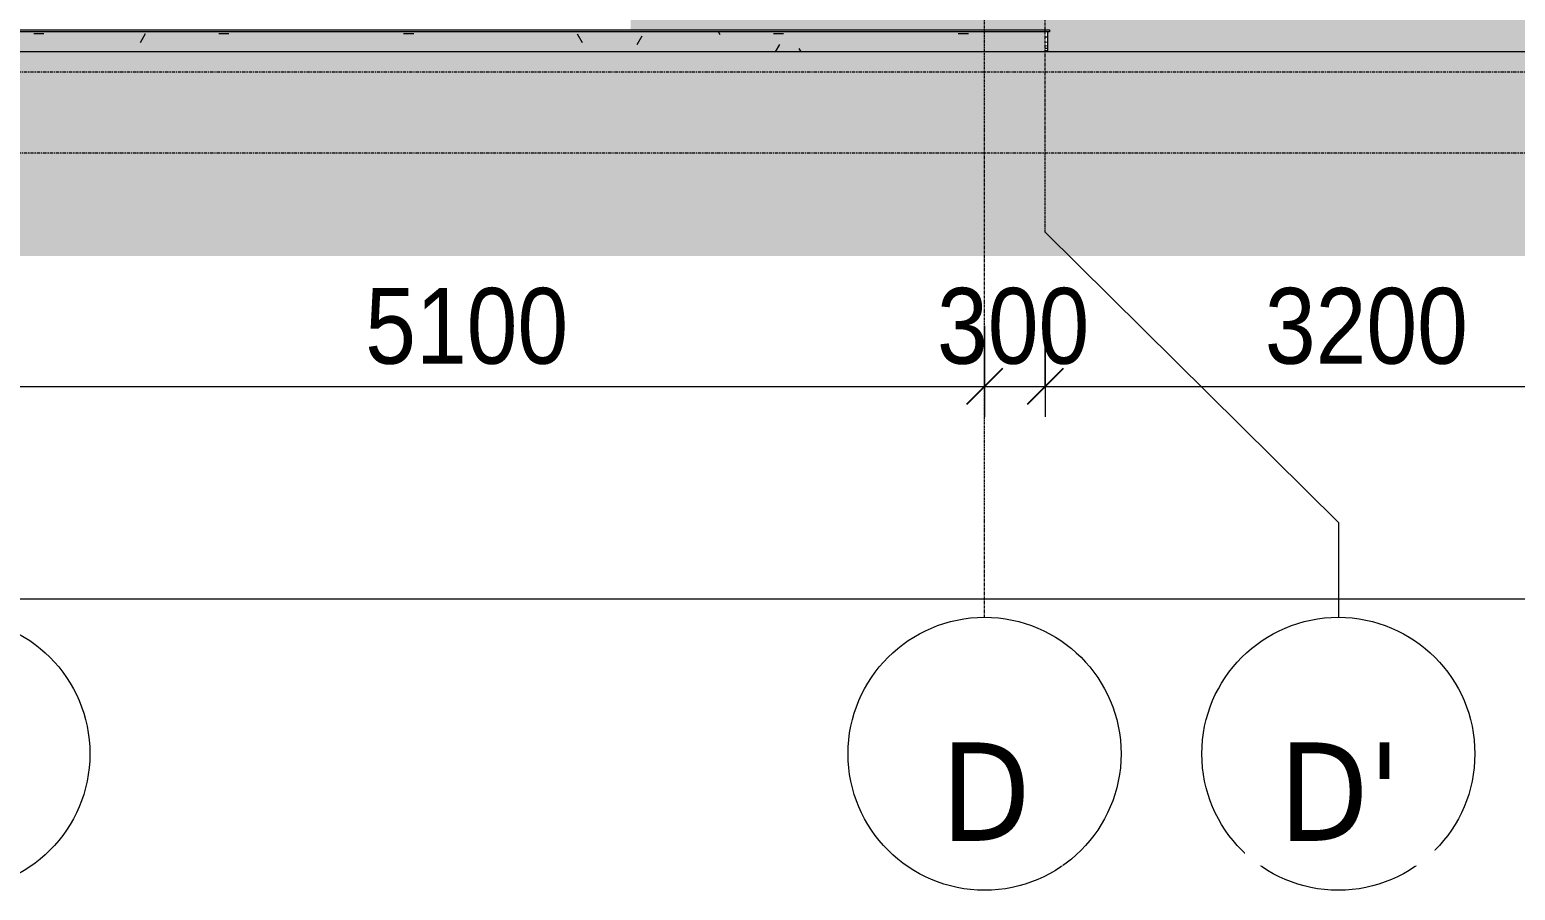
# Model space of a CAD drawing. Header units: millimetres. Extents: x 9199 to 175431, y -4466 to 35300.
# Drawn here: x 28814 to 36162, y -3646 to 610 of the extents above; entities that cross this region are included whole.
import ezdxf

# ---------------------------------------------------------------- set-up
doc = ezdxf.new("R2010")
doc.units = ezdxf.units.MM
doc.linetypes.add('Centre', pattern=[31.75, 6.35, -4.7625, 15.875, -4.7625])
doc.linetypes.add('Grid Line', pattern=[22.225, 12.7, -3.175, 3.175, -3.175])
for name, color, linetype, lineweight in [('A-ANNO-DIMS', 211, 'Continuous', 9), ('A-ANNO-DIMS-150', 211, 'Continuous', 9), ('A-DETL-GENF-2', 9, 'Continuous', 9), ('A-DETL-THIN', 151, 'Continuous', 9), ('A-FLOR', 192, 'Continuous', 9), ('A-FLOR-LEVL-2', 51, 'Centre', 9), ('A-WALL', 113, 'Continuous', 9), ('A-WALL-PATT', 111, 'Continuous', 9), ('A-WALL-PATT-2', 111, 'Continuous', 5), ('S-GRID', 1, 'Continuous', 9), ('S-GRID-1', 1, 'Grid Line', 9), ('S-GRID-IDEN', 1, 'Continuous', 9)]:
    doc.layers.add(name, color=color, linetype=linetype, lineweight=lineweight)
doc.styles.add('Tahoma_B_1', font='tahomabd.ttf', dxfattribs={"height": 487.5})
doc.styles.add('UTM Avo', font='', dxfattribs={"width": 0.9, "height": 375})
doc.styles.get('UTM Avo').set_extended_font_data('UTM Avo')
doc.dimstyles.new('1_Dim_chi_tiet_2_5', dxfattribs={"dimscale": 304.8, "dimtxt": 374.737856, "dimasz": 0.590551, "dimexe": 0.492126, "dimexo": 0.0625, "dimgap": 0.049213, "dimtad": 1, "dimdec": 0, "dimrnd": 5, "dimzin": 0, "dimdsep": 46, "dimtxsty": 'UTM Avo', "dimblk1": 'OBLIQUE', "dimblk2": 'OBLIQUE', "dimsah": 1, "dimcen": 0.09, "dimdle": 0.492126, "dimazin": 0, "dimtfac": 1, "dimtdec": 4, "dimtix": 1, "dimtmove": 0, "dimatfit": 3, "dimfxl": 0.984252, "dimfxlon": 1, "dimtvp": 1, "dimtolj": 1, "dimtzin": 0, "dimarcsym": 2})
pattern_1 = [(349.695, (34031.39, 869.39), (3657.59817, -609.61005), [68.155, -6747.38]), (0, (34098.45, 857.2), (609.6, 609.6), [67.056, -542.544]), (18.435, (34165.5, 857.2), (1219.1992, 609.6016), [57.832, -1869.893]), (172.875, (34220.366, 875.49), (4267.1994, -609.5991), [49.148, -4865.604]), (174.806, (34171.6, 881.584), (6096.00395, -609.55472), [67.333, -6665.92]), (194.036, (34104.54, 887.68), (-1828.8022, -609.5924), [75.403, -2438.042]), (9.462, (34080.16, 869.39), (3048.00504, 609.5835), [37.081, -3670.971]), (353.66, (34116.734, 875.49), (-4876.8008, 609.58348), [55.202, -5464.96]), (185.711, (34171.6, 869.39), (-5486.39511, -609.63944), [61.264, -6065.139]), (168.69, (34110.64, 863.3), (2438.4, -609.6026), [31.084, -3077.279]), (354.806, (33976.526, 863.296), (-6096.00395, 609.55472), [67.333, -6665.92]), (348.69, (34043.58, 857.2), (-2438.4, 609.6026), [62.167, -3046.194]), (0, (34104.54, 845), (609.6, 609.6), [73.152, -536.448]), (20.556, (34177.694, 845.01), (3048.0001, 1219.19697), [52.084, -5156.34]), (3.814, (34226.46, 863.296), (8534.40115, 609.58889), [91.643, -9072.654]), (354.806, (34317.9, 869.39), (-6096.00395, 609.55472), [67.333, -6665.92]), (0, (34384.96, 863.3), (609.6, 609.6), [67.056, -542.544]), (5.194, (33842.414, 863.296), (6096.00395, 609.55472), [67.333, -6665.92]), (354.806, (33909.47, 869.39), (-6096.00395, 609.55472), [67.333, -6665.92]), (0, (33842.4, 875.5), (609.6, 609.6), [36.576, -573.024]), (5.194, (33878.99, 875.49), (6096.00395, 609.55472), [67.333, -6665.92]), (0, (33946.05, 881.6), (609.6, 609.6), [60.96, -548.64]), (10.305, (34007.006, 881.584), (-3657.59817, -609.61005), [68.155, -6747.38]), (5.194, (34074.06, 893.776), (6096.00395, 609.55472), [67.333, -6665.92]), (354.806, (34141.12, 899.87), (-6096.00395, 609.55472), [67.333, -6665.92]), (354.806, (34208.174, 893.776), (-6096.00395, 609.55472), [67.333, -6665.92]), (351.87, (34275.23, 887.68), (-3657.60043, 609.5929), [86.21, -4224.312]), (0, (34360.6, 875.5), (609.6, 609.6), [91.44, -518.16]), (347.471, (34336.19, 509.73), (3047.99888, -609.61085), [56.202, -5564.033]), (354.289, (34391.054, 497.536), (-5486.39511, 609.63944), [61.264, -6065.139]), (8.13, (34336.19, 509.73), (3657.60043, 609.5929), [43.105, -4267.418]), (9.462, (34378.86, 515.82), (3048.00504, 609.5835), [74.161, -3633.892]), (0, (33842.4, 528), (609.6, 609.6), [73.152, -536.448]), (350.538, (33915.57, 528.02), (-3048.00504, 609.5835), [37.081, -3670.971]), (201.801, (33952.14, 521.92), (1828.8045, 609.58684), [32.828, -3249.968]), (192.995, (33921.66, 509.73), (5486.39314, 1219.23746), [81.331, -8051.747]), (352.875, (34403.246, 509.73), (-4267.1994, 609.5991), [49.148, -4865.604]), (7.125, (34403.246, 509.73), (4267.1994, 609.5991), [49.148, -4865.604]), (0, (33842.4, 515.8), (609.6, 609.6), [48.768, -560.832]), (194.036, (33891.18, 515.82), (-1828.8022, -609.5924), [50.27, -2463.177]), (356.633, (33976.526, 534.112), (-9753.59439, 609.691875), [103.811, -10277.302]), (357.709, (34080.158, 528.016), (-14630.396648, 609.69909), [152.522, -15099.665]), (3.18, (34232.558, 521.92), (10363.19831, 609.63121), [109.897, -10879.823]), (9.462, (34342.29, 528.02), (3048.00504, 609.5835), [111.242, -3596.81]), (10.305, (33842.414, 473.15), (-3657.59817, -609.61005), [68.155, -6747.38]), (15.945, (33909.47, 485.34), (-2438.4042, -609.58315), [88.759, -4349.196]), (0, (33994.8, 509.7), (609.6, 609.6), [79.248, -530.352]), (351.87, (34074.06, 509.73), (-3657.60043, 609.5929), [86.21, -4224.312]), (3.576, (34159.406, 497.536), (9144.002965, 609.5468), [97.726, -9674.906]), (351.254, (34256.94, 503.63), (4267.20096, -609.58783), [80.18, -7937.856]), (345.964, (34336.19, 491.44), (-1828.8022, 609.5924), [75.403, -2438.042]), (0, (34409.34, 473.15), (609.6, 609.6), [42.672, -566.928]), (174.806, (33976.526, 534.11), (6096.00395, -609.55472), [134.665, -6598.587]), (355.236, (33842.414, 570.69), (-6705.59647, 609.64143), [146.811, -7193.745]), (0, (33988.7, 558.5), (609.6, 609.6), [140.208, -469.392]), (4.086, (34128.926, 558.496), (7924.79503, 609.65274), [171.123, -8385.02]), (0, (34299.6, 570.7), (609.6, 609.6), [152.4, -457.2]), (7.125, (33842.414, 442.67), (4267.1994, 609.5991), [147.443, -4767.311]), (6.34, (33988.72, 460.96), (4876.8008, 609.58348), [110.403, -5409.758]), (357.51, (34098.446, 473.152), (-13411.196973, 609.70439), [140.34, -13893.706]), (353.48, (34238.654, 467.056), (-15849.59217, 1828.855172), [214.749, -21260.135]), (3.013, (33842.414, 838.912), (10972.79715, 609.6408), [115.984, -11482.446]), (351.87, (33958.24, 845.01), (-3657.60043, 609.5929), [129.316, -4181.208]), (357.614, (34086.254, 826.72), (-14020.799432, 609.613717), [146.431, -14496.664]), (10.62, (34232.558, 820.624), (-6705.59246, -1219.23973), [99.236, -9824.334]), (0, (34330.1, 838.9), (609.6, 609.6), [121.92, -487.68]), (356.82, (33842.414, 912.064), (-10363.19831, 609.63121), [109.897, -10879.823]), (6.009, (33952.142, 905.968), (-6095.99899, -609.599175), [116.464, -11529.929]), (6.71, (34067.966, 918.16), (-5486.397345, -609.61573), [104.346, -10330.325]), (354.289, (34171.6, 930.35), (-5486.39511, 609.63944), [122.528, -6003.877]), (347.905, (34293.52, 918.16), (-5486.39487, 1219.22295), [87.281, -8640.862]), (9.462, (34378.86, 899.87), (3048.00504, 609.5835), [74.161, -3633.892]), (3.814, (33842.414, 796.24), (8534.40115, 609.58889), [91.643, -9072.654]), (347.196, (33933.854, 802.336), (-7924.80896, 1828.76326), [137.532, -13615.67]), (0, (34067.97, 771.86), (609.6, 609.6), [152.4, -457.2]), (5.44, (34220.366, 771.856), (-6705.60249, -609.56085), [128.595, -12730.932]), (6.71, (34348.382, 784.048), (-5486.397345, -609.61573), [104.346, -10330.325]), (0, (33842.4, 954.74), (609.6, 609.6), [103.632, -505.968]), (8.13, (33946.05, 954.74), (3657.60043, 609.5929), [172.421, -4138.102]), (357.614, (34116.734, 979.12), (-14020.799432, 609.613717), [146.431, -14496.664]), (354.472, (34263.038, 973.024), (12801.591011, -1219.302898), [189.859, -18796.025]), (6.843, (33842.414, 400), (-10363.195037, -1219.241277), [153.494, -15195.842]), (0, (33994.8, 418.3), (609.6, 609.6), [170.688, -438.912]), (356.348, (34165.502, 418.288), (-18897.604963, 1219.126665), [287.095, -28422.422]), (0, (33842.4, 613.36), (609.6, 609.6), [146.304, -463.296]), (4.764, (33988.72, 613.36), (6705.59647, 609.64143), [146.811, -7193.745]), (358.152, (34135.022, 625.552), (-18287.996238, 609.724117), [189.074, -18718.355]), (357.274, (34323.998, 619.456), (-12192.004244, 609.534153), [128.161, -12687.945]), (354.806, (33842.414, 710.896), (-6096.00395, 609.55472), [134.665, -6598.587]), (0, (33976.5, 698.7), (609.6, 609.6), [195.072, -414.528]), (1.909, (34171.598, 698.704), (17678.401049, 609.553228), [182.982, -18115.176]), (3.576, (34354.478, 704.8), (9144.002965, 609.5468), [97.726, -9674.906])]

# ---------------------------------------------------------------- blocks, each defined once
blk = doc.blocks.new('Grid - M_Grid Head - Circle-353313-TKCS_MẶT ĐỨNG HƯỚNG ĐÔNG')
at = {"layer": 'S-GRID-IDEN'}
blk.add_circle((17236.9, -2970.6), 675, dxfattribs=at)
blk = doc.blocks.new('DIMBLOCK28-TKCS_MẶT ĐỨNG HƯỚNG ĐÔNG')
at = {"layer": 'A-ANNO-DIMS-150'}
for p, q in [((28436.9, -854), (28436.9, -1304)), ((28436.9, -1154), (28436.9, -854)), ((33536.9, -854), (33536.9, -1304)), ((33536.9, -1154), (33536.9, -854)), ((28436.9, -1154), (33536.9, -1154))]:
    blk.add_line(p, q, dxfattribs=at)
at = {"layer": 'A-ANNO-DIMS-150', "lineweight": 25}
for p, q in [((28436.9, -1154), (28526.9, -1064)), ((33536.9, -1154), (33626.9, -1064)), ((28436.9, -1154), (28346.9, -1244)), ((33536.9, -1154), (33446.9, -1244))]:
    blk.add_line(p, q, dxfattribs=at)
at = {"layer": 'A-ANNO-DIMS-150', "color": 0, "insert": (30473.4, -666.8), "char_height": 375, "width": 1232.471, "attachment_point": 1, "line_spacing_factor": 1.110334, "style": 'UTM Avo'}
blk.add_mtext('5100', dxfattribs=at)
blk = doc.blocks.new('_Oblique')
at = {"color": 0, "linetype": 'ByBlock', "lineweight": -2}
blk.add_line((-0.5, -0.5), (0.5, 0.5), dxfattribs=at)
blk = doc.blocks.new('DIMBLOCK29-TKCS_MẶT ĐỨNG HƯỚNG ĐÔNG')
at = {"layer": 'A-ANNO-DIMS-150'}
for p, q in [((33536.9, -854), (33536.9, -1304)), ((33536.9, -1154), (33536.9, -854)), ((33836.9, -854), (33836.9, -1304)), ((33836.9, -1154), (33836.9, -854)), ((33536.9, -1154), (33836.9, -1154))]:
    blk.add_line(p, q, dxfattribs=at)
at = {"layer": 'A-ANNO-DIMS-150', "lineweight": 25}
for p, q in [((33536.9, -1154), (33626.9, -1064)), ((33836.9, -1154), (33926.9, -1064)), ((33536.9, -1154), (33446.9, -1244)), ((33836.9, -1154), (33746.9, -1244))]:
    blk.add_line(p, q, dxfattribs=at)
at = {"layer": 'A-ANNO-DIMS-150', "color": 0, "insert": (33301.8, -666.8), "char_height": 375, "width": 924.353, "attachment_point": 1, "line_spacing_factor": 1.110334, "style": 'UTM Avo'}
blk.add_mtext('300', dxfattribs=at)
blk = doc.blocks.new('DIMBLOCK30-TKCS_MẶT ĐỨNG HƯỚNG ĐÔNG')
at = {"layer": 'A-ANNO-DIMS-150'}
for p, q in [((33836.9, -854), (33836.9, -1304)), ((33836.9, -1154), (33836.9, -854)), ((37036.9, -854), (37036.9, -1304)), ((37036.9, -1154), (37036.9, -854)), ((33836.9, -1154), (37036.9, -1154))]:
    blk.add_line(p, q, dxfattribs=at)
at = {"layer": 'A-ANNO-DIMS-150', "lineweight": 25}
for p, q in [((33836.9, -1154), (33926.9, -1064)), ((37036.9, -1154), (37126.9, -1064)), ((33836.9, -1154), (33746.9, -1244)), ((37036.9, -1154), (36946.9, -1244))]:
    blk.add_line(p, q, dxfattribs=at)
at = {"layer": 'A-ANNO-DIMS-150', "color": 0, "insert": (34923.4, -666.8), "char_height": 375, "width": 1232.471, "attachment_point": 1, "line_spacing_factor": 1.110334, "style": 'UTM Avo'}
blk.add_mtext('3200', dxfattribs=at)
blk = doc.blocks.new('DIMBLOCK42-TKCS_MẶT ĐỨNG HƯỚNG ĐÔNG')
at = {"layer": 'A-ANNO-DIMS-150'}
for p, q in [((17236.9, -1904), (17236.9, -2354)), ((17236.9, -2204), (17236.9, -1904)), ((78236.9, -1904), (78236.9, -2354)), ((78236.9, -2204), (78236.9, -1904)), ((17086.9, -2204), (78386.9, -2204))]:
    blk.add_line(p, q, dxfattribs=at)
at = {"layer": 'A-ANNO-DIMS-150', "lineweight": 25}
for p, q in [((17236.9, -2204), (17326.9, -2114)), ((78236.9, -2204), (78326.9, -2114)), ((17236.9, -2204), (17146.9, -2294)), ((78236.9, -2204), (78146.9, -2294))]:
    blk.add_line(p, q, dxfattribs=at)
at = {"layer": 'A-ANNO-DIMS-150', "color": 0, "insert": (47095, -1716.8), "char_height": 375, "width": 1540.589, "attachment_point": 1, "line_spacing_factor": 1.110334, "style": 'UTM Avo'}
blk.add_mtext('61000', dxfattribs=at)

msp = doc.modelspace()

# ---------------------------------------------------------------- hatches: boundary and pattern name
at = {"layer": 'A-DETL-GENF-2'}
h = msp.add_hatch(dxfattribs=at)
h.set_pattern_fill('FP_17', color=256, style=0, pattern_type=2)
h.set_pattern_definition([(0, (51388.9, 1200), (725.805, 725.805), [725.805, -725.805]), (0, (51388.9, 1472.2), (725.805, 725.805), [725.805, -725.805]), (0, (51388.9, 1744.35), (725.805, 725.805), [725.805, -725.805]), (90, (51479.66, 1835.1), (-725.805, 725.805), [725.805, -725.805]), (90, (51751.84, 1835.1), (-725.805, 725.805), [725.805, -725.805]), (90, (52024, 1835.1), (-725.805, 725.805), [725.805, -725.805])])
h.paths.add_polyline_path([(13035.5, -508.9), (80758.6, -508.9), (80758.6, 500), (13035.5, 500), (13035.5, -238.4)])
at = {"layer": 'A-WALL-PATT'}
h = msp.add_hatch(dxfattribs=at)
h.set_pattern_fill('FP_11', color=256, style=0, pattern_type=2)
h.set_pattern_definition([(0, (51388.93, 1200), (1219.2, 304.8), [50.292, -864.108, 50.292, -864.108, -4876.8]), (0, (51388.93, 1200), (1219.2, 304.8), [-1828.8, 50.292, -1778.508, 50.292, -864.108, -2133.6]), (0, (51388.93, 1200), (1219.2, 304.8), [-4572, 50.292, -559.308, 50.292, -1473.708]), (120, (51846.14, 1352.4), (-873.5645, 903.4582), [50.292, -864.108, 50.292, -5740.908]), (120, (51846.14, 1352.4), (-873.5645, 903.4582), [-964.692, -864.108, 50.292, -1778.508, -3048]), (120, (51846.14, 1352.4), (-873.5645, 903.4582), [-3657.6, 50.292, -864.108, 50.292, -2083.308]), (120, (51846.14, 1352.4), (-873.5645, 903.4582), [-4622.292, -559.308, 50.292, -1473.708]), (240, (51998.54, 1962), (-345.6355, -1208.2582), [50.292, -864.108, 50.292, -5740.908]), (240, (51998.54, 1962), (-345.6355, -1208.2582), [-964.692, -864.108, 50.292, -1778.508, -3048]), (240, (51998.54, 1962), (-345.6355, -1208.2582), [-3657.6, 50.292, -864.108, 50.292, -2083.308]), (240, (51998.54, 1962), (-345.6355, -1208.2582), [-4622.292, -559.308, 50.292, -1473.708])])
h.paths.add_polyline_path([(18236.9, 500), (33837.4, 500), (33837.4, 600), (18236.9, 600), (18236.9, 573.1)])
h = msp.add_hatch(dxfattribs=at)
h.set_pattern_fill('FP_15', color=256, style=0, pattern_type=2)
h.set_pattern_definition(pattern_1)
h.paths.add_polyline_path([(18236.9, 500), (33837.4, 500), (33837.4, 600), (18236.9, 600), (18236.9, 573.1)])
h = msp.add_hatch(dxfattribs=at)
h.set_pattern_fill('FP_15', color=256, style=0, pattern_type=2)
h.set_pattern_definition(pattern_1)
h.paths.add_polyline_path([(33847.4, 500), (33847.4, 600), (33837.4, 600), (33837.4, 500)])
at = {"layer": 'A-WALL-PATT-2'}
h = msp.add_hatch(color=256, dxfattribs=at)
h.paths.add_polyline_path([(31810, 610), (33836.9, 610), (33836.9, 1490), (31786.9, 1490), (31786.9, 610)])
h.paths.add_polyline_path([(33836.9, 1500), (33836.9, 2200), (25711.9, 2200), (25711.9, 1550), (31786.9, 1550), (31786.9, 1500), (32082.6, 1500)])
h = msp.add_hatch(color=256, dxfattribs=at)
h.paths.add_polyline_path([(33847.4, 500), (37026.9, 500), (37026.9, 600), (37031.9, 600), (37031.9, 1490), (36986.9, 1490), (36986.9, 700), (35696.9, 700), (35696.9, 1490), (35177.4, 1490), (35177.4, 700), (33887.4, 700), (33887.4, 1490), (33836.9, 1490), (33837.4, 610), (33857.4, 610), (33857.4, 600), (33847.4, 600), (33847.4, 573.1)])
h.paths.add_polyline_path([(35177.4, 1500), (35696.9, 1500), (35696.9, 2200), (35177.4, 2200), (35177.4, 1519.8)])
h.paths.add_polyline_path([(33887.4, 1500), (33887.4, 2200), (33836.9, 2200), (33836.9, 1500)])
h.paths.add_polyline_path([(36986.9, 1500), (37031.9, 1500), (37031.9, 2200), (36986.9, 2200), (36986.9, 1655.1)])

# ---------------------------------------------------------------- linework, layer by layer
at = {"layer": 'A-DETL-THIN'}
msp.add_line((80758.6, 500), (13035.5, 500), dxfattribs=at)
at = {"layer": 'A-FLOR'}
for p, q in [((17216.9, 610), (33857.4, 610)), ((33857.4, 600), (17216.9, 600)), ((33857.4, 610), (33857.4, 600))]:
    msp.add_line(p, q, dxfattribs=at)
at = {"layer": 'A-FLOR-LEVL-2'}
for p, q in [((84597.8, 400), (9199.1, 400)), ((82692.8, 0), (9199.1, 0))]:
    msp.add_line(p, q, dxfattribs=at)
at = {"layer": 'A-WALL'}
msp.add_line((33847.4, 600), (33847.4, 500), dxfattribs=at)
at = {"layer": 'S-GRID'}
for p, q in [((33836.9, -390.6), (35286.7, -1827.7)), ((35286.7, -1827.7), (35286.7, -2295.6))]:
    msp.add_line(p, q, dxfattribs=at)
at = {"layer": 'S-GRID-1'}
for p, q in [((33836.9, -390.6), (33836.9, 3359.4)), ((33536.9, -2295.6), (33536.9, 1454.4))]:
    msp.add_line(p, q, dxfattribs=at)

# ---------------------------------------------------------------- block references
at = {"layer": 'S-GRID-IDEN'}
for p in [(11200, 0), (16300, 0), (18049.8, 0)]:
    msp.add_blockref('Grid - M_Grid Head - Circle-353313-TKCS_MẶT ĐỨNG HƯỚNG ĐÔNG', p, dxfattribs=at)

# ---------------------------------------------------------------- dimensions: what is measured, and where the dimension line sits
at = {"layer": 'A-ANNO-DIMS'}
for base, p1, p2, override, picture, middle in [((33536.9, -1154), (28436.9, -854), (33536.9, -854), {"dimpost": '<>', "dimfxl": 5100}, 'DIMBLOCK28-TKCS_MẶT ĐỨNG HƯỚNG ĐÔNG', (30986.9, -944.9)), ((33836.9, -1154), (33536.9, -854), (33836.9, -854), {"dimpost": '<>', "dimfxl": 300}, 'DIMBLOCK29-TKCS_MẶT ĐỨNG HƯỚNG ĐÔNG', (33686.9, -944.9)), ((37036.9, -1154), (33836.9, -854), (37036.9, -854), {"dimpost": '<>', "dimfxl": 3200}, 'DIMBLOCK30-TKCS_MẶT ĐỨNG HƯỚNG ĐÔNG', (35436.9, -944.9)), ((78236.9, -2204), (17236.9, -1904), (78236.9, -1904), {"dimpost": '<>', "dimfxl": 61000}, 'DIMBLOCK42-TKCS_MẶT ĐỨNG HƯỚNG ĐÔNG', (47736.9, -1994.9))]:
    dim = msp.add_linear_dim(base=base, p1=p1, p2=p2, dimstyle='1_Dim_chi_tiet_2_5', override=override, dxfattribs=at)
    dim.commit()
    dim.dimension.update_dxf_attribs({"geometry": picture, "text_midpoint": middle})

# ---------------------------------------------------------------- next in the draw order: texts
at = {"layer": 'S-GRID-IDEN', "char_height": 487.5, "attachment_point": 5, "line_spacing_factor": 0.996129, "style": 'Tahoma_B_1', "bg_fill": 3, "box_fill_scale": 1.25, "bg_fill_color": 256, "bg_fill_true_color": 13158600, "bg_fill_transparency": 0}
for s, insert, width in [('\\pt1904.99887,3809.99775,5715.0015,7620.00037,9524.99925,11429.99813,13335.00187,15240.00075,17144.99962,19049.9985,20955.00225,22860.00112,24765,26669.99887,28574.99775,30480.0015,32385.00037,34289.99925,36194.99812,38100.00187,40005.00075,41909.99962,43814.9985,45720.00225,47625.00112,49530,51434.99887,53339.99775,55245.0015,57150.00037,59054.99925,60959.99812;D', (33543.2, -3157.9), 516), ("\\pt1904.99887,3809.99775,5715.0015,7620.00037,9524.99925,11429.99813,13335.00187,15240.00075,17144.99962,19049.9985,20955.00225,22860.00112,24765,26669.99887,28574.99775,30480.0015,32385.00037,34289.99925,36194.99812,38100.00187,40005.00075,41909.99962,43814.9985,45720.00225,47625.00112,49530,51434.99887,53339.99775,55245.0015,57150.00037,59054.99925,60959.99812;D'", (35293.8, -3157.9), 694.5)]:
    msp.add_mtext(s, dxfattribs=dict(at, insert=insert, width=width))

doc.saveas('drawing.dxf')
